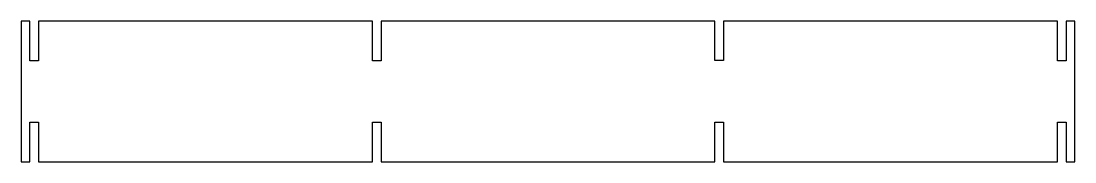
# Model space of a CAD drawing. Header units: metres. Extents: x 18 to 33, y 5.2 to 7.2.
import ezdxf

# ---------------------------------------------------------------- set-up
doc = ezdxf.new("R2010")
doc.units = ezdxf.units.M

msp = doc.modelspace()

# ---------------------------------------------------------------- linework, layer by layer
at = {"layer": 'GROUP0'}
msp.add_polyline3d([(32.75, 7.18, 0), (28, 7.18, 0), (28, 6.618, 0), (27.875, 6.618, 0), (27.875, 7.18, 0), (23.125, 7.18, 0), (23.125, 6.617, 0), (23, 6.617, 0), (23, 7.18, 0), (18.25, 7.18, 0), (18.25, 6.617, 0), (18.125, 6.617, 0), (18.125, 7.18, 0), (18, 7.18, 0), (18, 5.18, 0), (18.125, 5.18, 0), (18.125, 5.742, 0), (18.25, 5.742, 0), (18.25, 5.18, 0), (23, 5.18, 0), (23, 5.742, 0), (23.125, 5.742, 0), (23.125, 5.18, 0), (27.875, 5.18, 0), (27.875, 5.742, 0), (28, 5.742, 0), (28, 5.18, 0), (32.75, 5.18, 0), (32.75, 5.742, 0), (32.875, 5.742, 0), (32.875, 5.18, 0), (33, 5.18, 0), (33, 7.18, 0), (32.875, 7.18, 0), (32.875, 6.617, 0), (32.75, 6.617, 0), (32.75, 7.18, 0)], dxfattribs=at)

doc.saveas('drawing.dxf')
